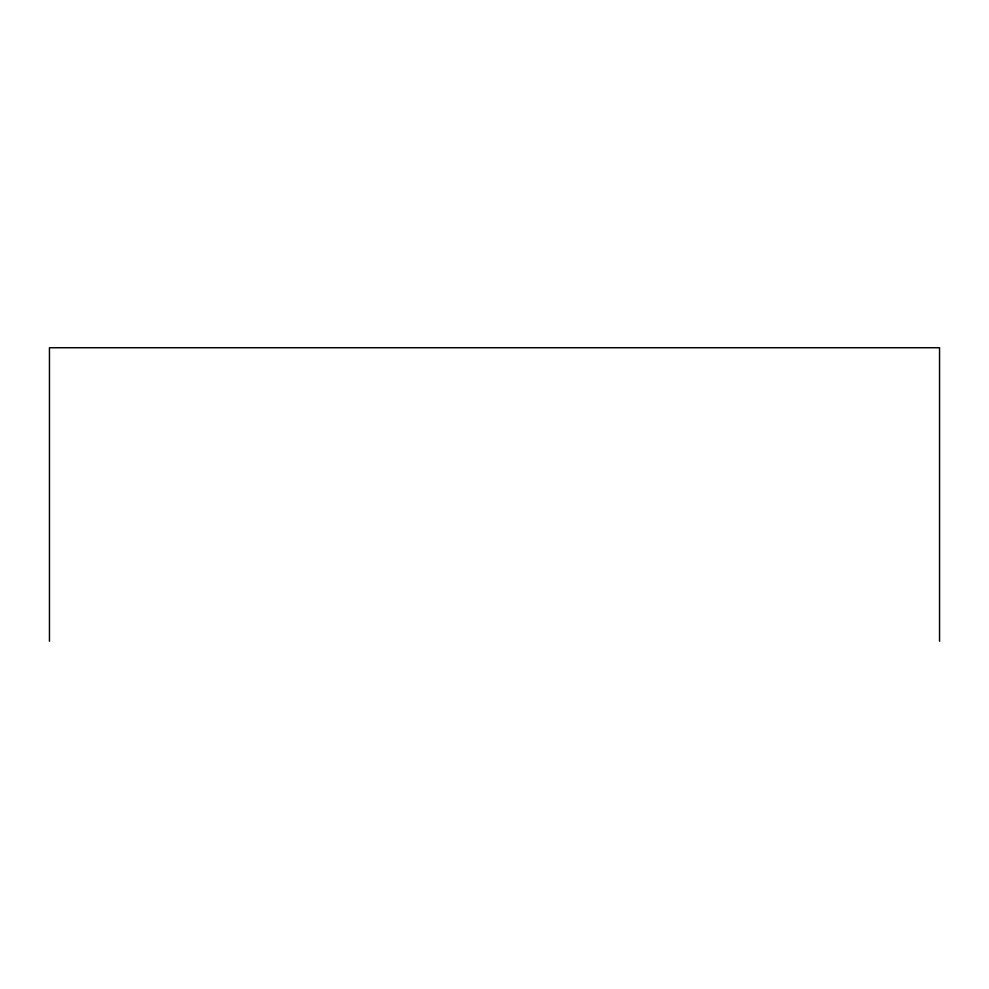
<?xml version="1.0" encoding="UTF-8"?>
<svg xmlns="http://www.w3.org/2000/svg" width="989" height="989" viewBox="0 0 989 989"><rect width="100%" height="100%" fill="white"/><g stroke="black" fill="none" stroke-linecap="round" stroke-linejoin="round"><path stroke-width="1.48" d="M939.55 641.268L939.55 347.732L49.45 347.732L49.45 641.268"/></g></svg>
